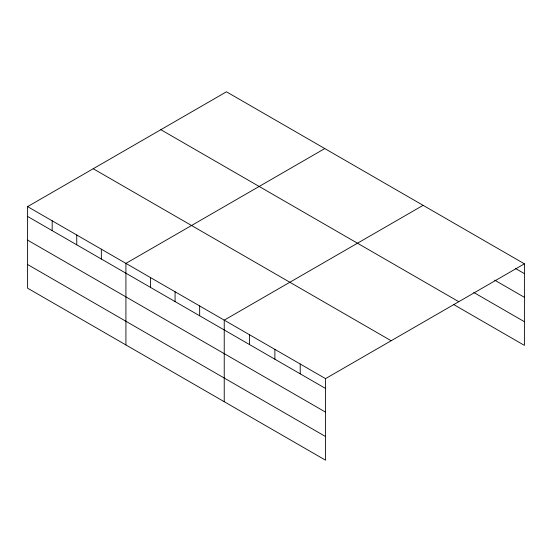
<?xml version="1.0" encoding="UTF-8"?>
<svg xmlns="http://www.w3.org/2000/svg" width="552" height="552" viewBox="0 0 552 552"><rect width="100%" height="100%" fill="white"/><g stroke="black" fill="none" stroke-linecap="round" stroke-linejoin="round"><path stroke-width="0.83" d="M325.535 412.13L325.535 378.631L27.6 206.62L27.6 288.185L325.535 460.195L325.535 412.13L27.6 240.12M453.64 304.525L524.4 345.38L524.4 263.815L226.465 91.805L27.6 206.62M324.783 148.571L125.918 263.387L125.918 344.945M423.101 205.33L224.236 320.146L224.236 401.711M325.535 378.631L524.4 263.815M515.464 268.479L524.4 273.64M494.606 280.112L524.4 297.314M473.754 292.463L524.4 321.706M160.839 129.692L458.774 301.702M93.226 168.733L391.161 340.743M27.6 216.446L325.535 388.456M27.6 264.512L325.535 436.522M300.212 364.009L300.212 373.835M274.882 349.388L274.882 359.214M249.559 334.767L249.559 344.593M199.658 305.96L199.658 315.778M175.074 291.767L175.074 301.592M150.496 277.573L150.496 287.399M101.34 249.193L101.34 259.019M76.756 235L76.756 244.826M52.178 220.814L52.178 230.639"/></g></svg>
